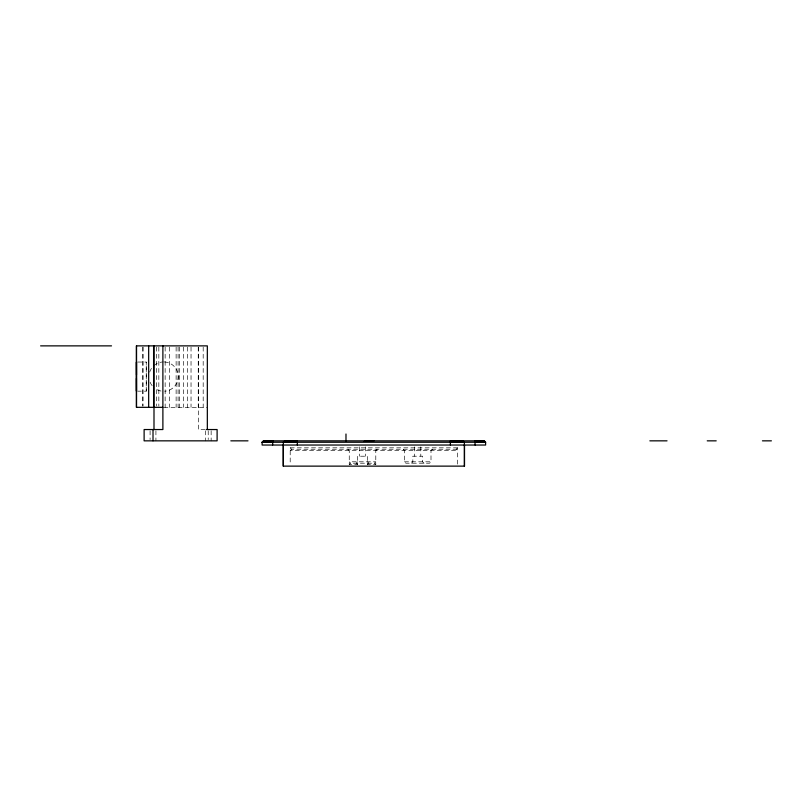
<?xml version="1.0" encoding="UTF-8"?>
<svg xmlns="http://www.w3.org/2000/svg" width="812" height="812" viewBox="0 0 812 812"><rect width="100%" height="100%" fill="white"/><g stroke="black" fill="none" stroke-linecap="round" stroke-linejoin="round"><path stroke-width="0.61" stroke-dasharray="4.06 3.04" d="M137.685 362.04L146.241 362.04L146.251 391.161L137.695 391.161M146.251 391.161L146.251 362.081M291.599 449.229L290.199 450.63L457.532 450.63L456.131 449.229L291.599 449.229L290.199 447.828L290.199 464.941M377.184 449.229L375.794 450.63L375.794 464.596L367.41 464.596L367.41 456.212L357.635 456.212L357.635 464.596L349.251 464.596L350.652 463.195L374.393 463.195L375.794 461.805L349.251 461.805L350.652 463.195M357.635 461.805L356.235 463.195L357.635 464.596M367.41 464.596L368.81 463.195L367.41 461.805M411.451 463.195L412.841 461.805L412.841 456.212L422.616 456.212L422.616 461.805L424.016 463.195M432.4 449.229L430.999 450.63L430.999 461.805L429.599 463.195L405.858 463.195L404.457 461.805L404.457 450.63L403.067 449.229M456.131 449.229L457.532 447.828L457.532 464.941M163.872 407.33L207.334 407.33M205.111 429.538L198.443 429.538L198.443 347.12M290.199 447.828L457.532 447.828M404.457 461.805L430.999 461.805M374.393 463.195L375.794 464.596M347.861 449.229L349.251 450.63L349.251 464.596M420.809 446.904L420.809 456.212M414.658 446.904L414.658 456.212M365.593 446.904L365.593 456.212M359.452 446.904L359.452 456.212M211.14 430.796L211.14 440.845M208.217 430.796L208.217 439.596M205.304 430.796L205.304 440.845M203.183 347.12L203.183 407.33M198.24 347.12L198.24 407.33M191.033 347.12L191.033 407.33M187.481 347.12L187.481 407.33M183.532 347.12L183.532 407.33M179.574 347.12L179.574 407.33M178.092 347.12L178.092 407.33M176.123 347.12L176.123 407.33M169.322 347.12L169.322 407.33M165.14 347.12L165.14 407.33M158.837 347.12L158.837 406.071M156.371 347.12L156.371 406.071M155.924 430.796L155.924 440.845M150.088 430.796L150.088 439.596M143.034 347.12L142.932 406.071M142.841 347.12L142.841 406.071M164.42 361.949A14.667 14.667 0 0 1 178.325 376.403A14.667 14.667 0 0 1 164.816 391.222M160.989 391.019A14.667 14.667 0 0 1 155.681 388.907M152.148 385.69A14.667 14.667 0 0 1 149.54 380.584M149.702 372.079A14.667 14.667 0 0 1 152.504 367.085M153.833 365.704A14.667 14.667 0 0 1 163.466 361.939"/><path stroke-width="1.22" d="M297.365 440.845L297.324 445.037M295.761 442.246L295.913 440.845M272.842 440.845L272.599 445.037M294.228 442.246L294.523 440.845M292.726 442.246L293.162 440.845M271.127 442.246L271.665 440.845M291.275 442.246L291.853 440.845M269.716 442.246L270.386 440.845M289.884 442.246L290.605 440.845M268.396 442.246L269.188 440.845M288.595 442.246L289.427 440.845M267.158 442.246L268.072 440.845M287.397 442.246L288.351 440.845M266.031 442.246L267.057 440.845M286.311 442.246L287.377 440.845M265.037 442.246L266.153 440.845M285.357 442.246L286.514 440.845M264.164 442.246L265.372 440.845M284.545 442.246L285.773 440.845M263.443 442.246L264.712 440.845M283.875 442.246L285.164 440.845M262.875 442.246L264.194 440.845M262.459 442.246L263.829 440.845M262.205 442.246L263.595 440.845M262.124 442.246L263.524 440.845L484.206 440.845L485.606 442.246L485.606 445.037L262.124 445.037L262.124 442.246L485.606 442.246L484.135 440.845M284.748 440.845L283.358 442.246L283.358 466.129M364.162 441.332L373.865 440.845M40.6 345.871L111.518 345.871M162.887 407.33L136.416 407.33L136.416 345.871L207.334 345.871L207.334 429.538M206.36 429.538L217.108 429.538L217.108 440.845L144.12 440.845L144.12 429.538L162.887 429.538L162.887 345.871M230.831 440.845L248.005 440.845M649.854 440.845L667.038 440.845M707.232 440.845L716.194 440.845M762.438 440.845L771.4 440.845M462.972 440.845L464.373 442.246L464.373 466.129M483.901 440.845L485.272 442.246M483.526 440.845L484.855 442.246M462.566 440.845L463.855 442.246M483.018 440.845L484.287 442.246M461.957 440.845L463.185 442.246M482.358 440.845L483.566 442.246M461.216 440.845L462.373 442.246M481.577 440.845L482.693 442.246M460.353 440.845L461.409 442.246M480.674 440.845L481.689 442.246M459.379 440.845L460.333 442.246M479.659 440.845L480.572 442.246M458.293 440.845L459.135 442.246M478.542 440.845L479.334 442.246M457.126 440.845L457.836 442.246M477.344 440.845L478.004 442.246M455.877 440.845L456.456 442.246M476.065 440.845L476.603 442.246M454.568 440.845L455.004 442.246M453.208 440.845L453.502 442.246M474.888 440.845L475.132 445.037M451.817 440.845L451.959 442.246M450.366 440.845L450.406 445.037M136.497 374.819L136.467 362.081L136.467 391.161L136.436 378.382M464.515 445.037L464.515 466.129L283.215 466.129L283.215 445.037M345.983 434.004L345.983 441.068M153.996 345.871L153.996 429.538M153.6 345.871L153.6 407.33M153.011 429.538L153.011 440.845M148.667 345.871L148.667 407.33M136.517 345.871L136.517 407.33"/></g></svg>
